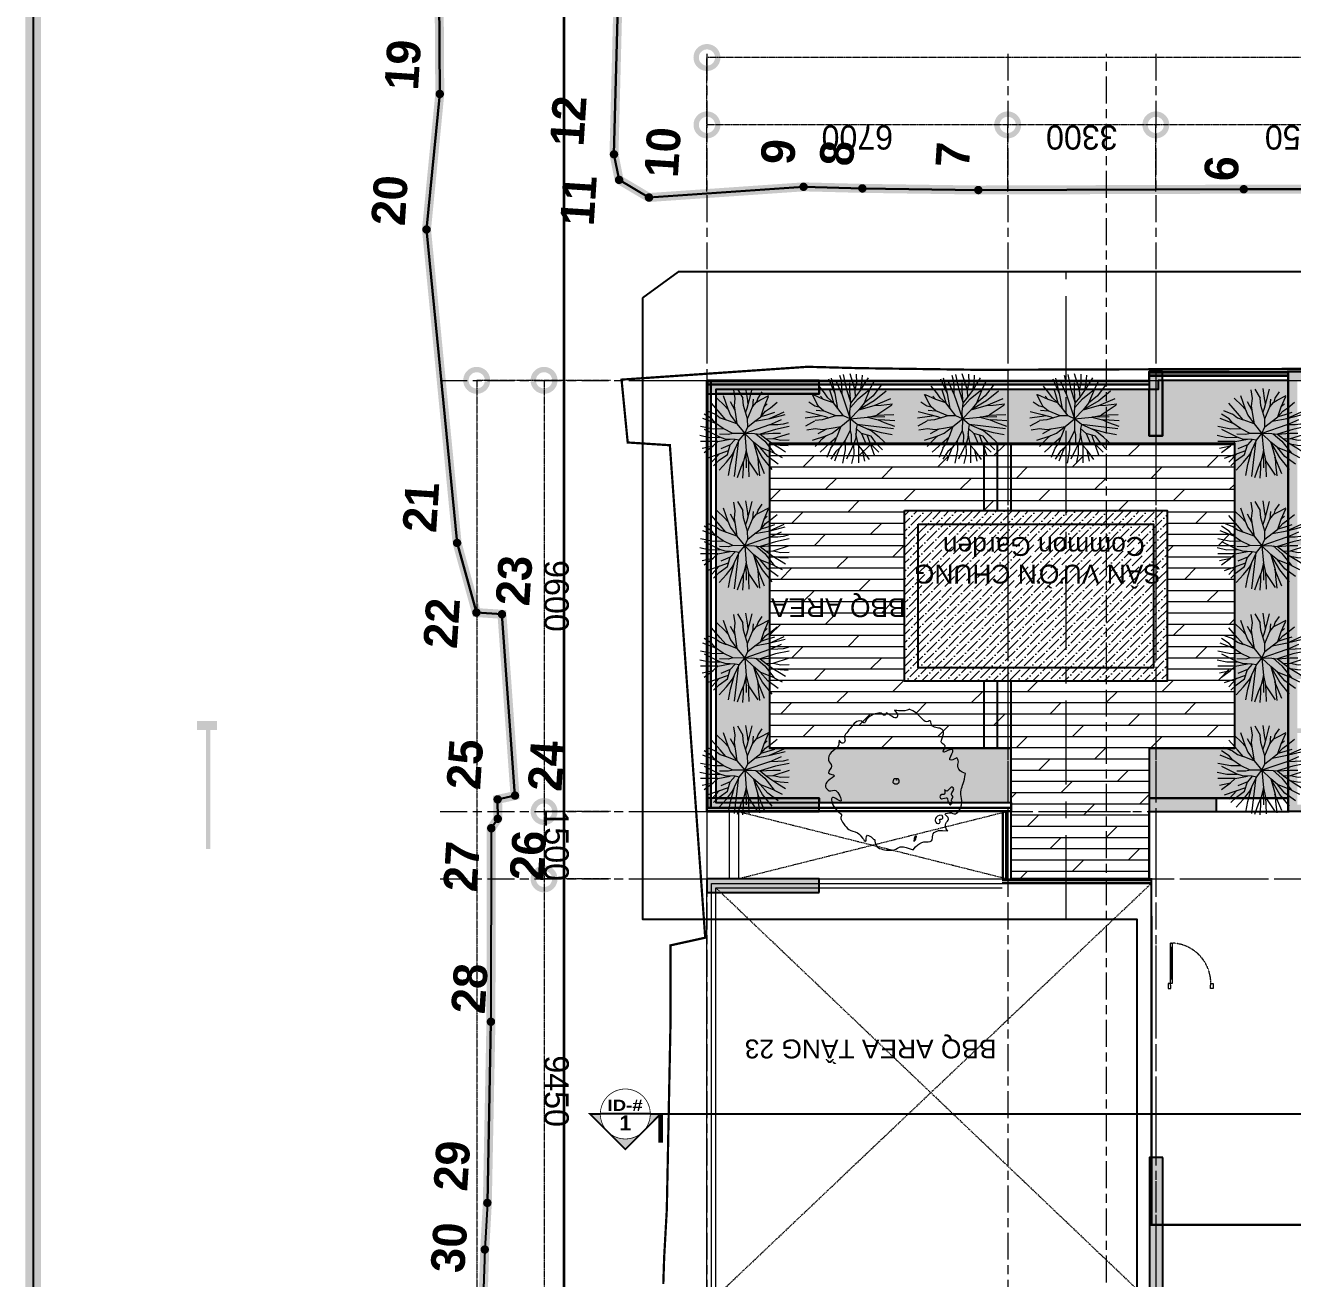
# Model space of a CAD drawing. Header units: millimetres. Extents: x -100356 to 314685, y 446 to 1273965.
# Drawn here: x 17056 to 45288, y 1116914 to 1144817 of the extents above; entities that cross this region are included whole.
import ezdxf
from ezdxf.enums import TextEntityAlignment as Align
from ezdxf.xclip import XClip

# ---------------------------------------------------------------- set-up
doc = ezdxf.new("R2010")
doc.units = ezdxf.units.MM
doc.header["$XCLIPFRAME"] = 2
for name, pattern in [('20180221 BF$0$Core - tb$0$HIDDEN', [0.375, 0.25, -0.125]), ('20180221 BF$0$DASHDOT', [1, 0.5, -0.25, 0, -0.25]), ('A1 - dp$0$HIDDEN', [0.375, 0.25, -0.125]), ('CENTER', [2, 1.25, -0.25, 0.25, -0.25]), ('CENTER2', [28.575, 19.05, -3.175, 3.175, -3.175]), ('Core - tb$0$HIDDEN', [0.375, 0.25, -0.125]), ('Dash', [6, 3, -3]), ('DASHED', [0.75, 0.5, -0.25]), ('DASHED2', [0.375, 0.25, -0.125]), ('HIDDEN', [0.375, 0.25, -0.125]), ('Kume - Grid Line', [10.5, 6, -1.25, 2, -1.25])]:
    doc.linetypes.add(name, pattern=pattern)
doc.layers.get('DEFPOINTS').update_dxf_attribs({"lineweight": 13})
for name, color, linetype, lineweight in [('$0$FURNITURE', 8, 'Continuous', 5), ('$0$TUONG 2', 2, 'Continuous', 35), ('20180221 BF$0$setback', 1, 'Continuous', 13), ('20180221 BF$0$TUONG 2', 2, 'Continuous', 25), ('@ color hatch', 7, 'Continuous', 13), ('A-_ANOT----_D', 7, 'Continuous', 5), ('A-_LNSP----_E', 7, 'Continuous', 9), ('A.Axis', 251, 'CENTER2', 13), ('A.Thin', 8, 'Continuous', 13), ('A1 - dp$0$A.Thin', 8, 'Continuous', 13), ('A1 - dp$0$TUONG 2', 2, 'Continuous', 25), ('Core - tb$0$CUA', 5, 'Continuous', 9), ('GJ', 1, 'Continuous', 13), ('Hatch-wall', 251, 'Continuous', 5), ('LC.HA', 250, 'Continuous', 9), ('LGI', 250, 'CENTER', 9), ('net thay', 137, 'Continuous', 15), ('TEXT', 6, 'Continuous', 20), ('TXT', 1, 'Continuous', 25)]:
    doc.layers.add(name, color=color, linetype=linetype, lineweight=lineweight)
for name, color, linetype in [('20180221 BF$0$10', 1, 'Continuous'), ('20180221 BF$0$sohieu_diem', 2, 'Continuous'), ('20180221 BF$0$TREE', 99, 'Continuous'), ('STR', 7, 'Continuous')]:
    doc.layers.add(name, color=color, linetype=linetype)
doc.layers.add('@area depoint', color=8, linetype='Continuous', lineweight=35, plot=False)
doc.styles.add('20180221 BF$0$VAPTIMN', font='VNI-Aptima-Bold.TTF')
doc.styles.add('ARIAL', font='Font - TrueType - Arial Bold.ttf')
doc.styles.add('Arial_4', font='Font - TrueType - Arial.ttf', dxfattribs={"width": 0.95, "height": 540})
doc.styles.add('arial_eng', font='ARIALNI.TTF')
doc.styles.add('PSDG - Title', font='seguisb_0.ttf', dxfattribs={"height": 2.5})
doc.styles.add('VnArial', font='Font - TrueType - Arial.ttf')
doc.dimstyles.new('A3_-_A4_1', dxfattribs={"dimscale": 304.8, "dimtxt": 550.940076, "dimasz": 3.149606, "dimexe": 0, "dimexo": 0.0625, "dimgap": 0, "dimtad": 1, "dimdec": 0, "dimzin": 0, "dimdsep": 46, "dimtxsty": 'Arial_4', "dimblk1": 'DOTSMALL', "dimblk2": 'DOTSMALL', "dimsah": 1, "dimcen": 0.09, "dimazin": 0, "dimtfac": 1, "dimtdec": 4, "dimtix": 1, "dimtmove": 0, "dimatfit": 3, "dimfxl": 4.92126, "dimfxlon": 1, "dimtvp": 1, "dimtolj": 1, "dimtzin": 0, "dimarcsym": 2})
doc.dimstyles.new('A3_-_A4_2', dxfattribs={"dimscale": 304.8, "dimtxt": 550.940076, "dimasz": 3.149606, "dimexe": 0, "dimexo": 0.0625, "dimgap": 0, "dimtad": 1, "dimdec": 0, "dimzin": 0, "dimdsep": 46, "dimtxsty": 'Arial_4', "dimblk1": 'DOTSMALL', "dimblk2": 'DOTSMALL', "dimsah": 1, "dimcen": 0.09, "dimazin": 0, "dimtfac": 1, "dimtdec": 4, "dimtix": 1, "dimtmove": 2, "dimatfit": 3, "dimfxl": 4.92126, "dimfxlon": 1, "dimtvp": 1, "dimtolj": 1, "dimtzin": 0, "dimarcsym": 2})

# ---------------------------------------------------------------- blocks, each defined once
blk = doc.blocks.new('VL2 - tb')
at = {"layer": 'Hatch-wall', "ltscale": 0.5}
h = blk.add_hatch(color=256, dxfattribs=at)
h.dxf.hatch_style = 1
h.paths.add_polyline_path([(9500, 175), (10120, 175)], flags=16)
h.paths.add_polyline_path([(9000, 6600), (8750, 6600), (8750, 6400), (8900, 6400), (8900, 5950), (9850, 5950), (9850, 3075), (9750, 3075), (9750, 2975), (9850, 2975), (9850, 2875), (9950, 2875), (9950, 2975), (10550, 2975), (10550, 3075), (9950, 3075), (9950, 5950), (10550, 5950), (10550, 6050), (9000, 6050)], flags=16)
h.paths.add_polyline_path([(6400, 6050), (6400, 2975), (8850, 2975), (8850, 3075), (6500, 3075), (6500, 6400), (6650, 6400), (6650, 6600), (6600, 6600), (6600, 9825), (6400, 9825), (6400, 8525), (6400, 8325)], flags=17)
h.paths.add_polyline_path([(3100, 9625), (2700, 9625), (2700, 9825), (3300, 9825), (3300, 8525), (4000, 8525), (4000, 8325), (3200, 8325), (3200, 5625), (3100, 5625)], flags=17)
h.paths.add_polyline_path([(100, 1875), (100, 1875), (100, 1375), (100, 1375)], flags=16)
edge = h.paths.add_edge_path()
edge.add_line((12250, 9625), (12250, 6050))
edge.add_line((12250, 6050), (11650, 6050))
edge.add_line((11650, 6050), (11650, 5950))
edge.add_line((11650, 5950), (12250, 5950))
edge.add_line((12250, 5950), (12250, 3075))
edge.add_line((12250, 3075), (11650, 3075))
edge.add_line((11650, 3075), (11650, 2975))
edge.add_line((11650, 2975), (12250, 2975))
edge.add_line((12250, 2975), (12250, 1875))
edge.add_line((12250, 1875), (11070, 1875))
edge.add_line((11070, 1875), (11070, 1775))
edge.add_line((11070, 1775), (12250, 1775))
edge.add_line((12250, 1775), (12250, 175))
edge.add_line((12250, 175), (10220, 175))
edge.add_line((10220, 175), (9400, 175))
edge.add_line((9400, 175), (8650, 175))
edge.add_line((8650, 175), (8650, 1775))
edge.add_line((8650, 1775), (10320, 1775))
edge.add_line((10320, 1775), (10320, 1875))
edge.add_line((10320, 1875), (9950, 1875))
edge.add_line((9950, 1875), (9950, 1975))
edge.add_line((9950, 1975), (9850, 1975))
edge.add_line((9850, 1975), (9850, 1875))
edge.add_line((9850, 1875), (7350, 1875))
edge.add_line((7350, 1875), (7350, 1775))
edge.add_line((7350, 1775), (8550, 1775))
edge.add_line((8550, 1775), (8550, 175))
edge.add_line((8550, 175), (6500, 175))
edge.add_line((6500, 175), (6500, 1775))
edge.add_line((6500, 1775), (6600, 1775))
edge.add_line((6600, 1775), (6600, 1875))
edge.add_line((6600, 1875), (6500, 1875))
edge.add_line((6500, 1875), (6400, 1875))
edge.add_line((6400, 1875), (6400, 175))
edge.add_line((6400, 175), (6300, 175))
edge.add_line((6300, 175), (6300, 25))
edge.add_line((6300, 25), (12450, 25))
edge.add_line((12450, 25), (12450, 9825))
edge.add_line((12450, 9825), (11600, 9825))
edge.add_line((11600, 9825), (11600, 9625))
edge.add_line((11600, 9625), (12250, 9625))
edge.add_line((8750, 6600), (8800, 6600))
edge.add_line((8800, 6600), (8800, 9825))
edge.add_line((8800, 9825), (9500, 9825))
edge.add_line((9500, 9825), (9500, 9625))
edge.add_line((9500, 9625), (9100, 9625))
edge.add_line((9100, 9625), (9100, 8325))
edge.add_line((9100, 8325), (9000, 8325))
edge.add_line((9000, 8325), (9000, 6900))
h.paths.add_polyline_path([(4500, 175), (4600, 175), (4600, 175), (4700, 175), (4700, 25), (-100, 25), (-100, 9825), (600, 9825), (600, 9625), (100, 9625), (100, 6325), (2200, 6325), (2200, 6125), (2100, 6125), (2100, 6225), (100, 6225), (100, 4625), (2100, 4625), (2100, 5375), (2200, 5375), (2200, 4625), (3100, 4625), (3100, 4725), (3200, 4725), (3200, 4525), (100, 4525), (100, 1975), (850, 1975), (850, 1875), (100, 1875), (100, 1275), (100, 1275), (100, 175), (1700, 175), (1700, 1875), (1600, 1875), (1600, 1975), (1800, 1975), (1800, 175), (4500, 175)])
h = blk.add_hatch(color=256, dxfattribs=at)
h.dxf.hatch_style = 1
h.paths.add_polyline_path([(12450, 9825), (11600, 9825), (11600, 9625), (12250, 9625), (12250, 6050), (11650, 6050), (11650, 5950), (12250, 5950), (12250, 3075), (11650, 3075), (11650, 2975), (12250, 2975), (12250, 1875), (11070, 1875), (11070, 1775), (12250, 1775), (12250, 175), (10220, 175), (9400, 175), (8650, 175), (8650, 1775), (10320, 1775), (10320, 1875), (9950, 1875), (9950, 1975), (9850, 1975), (9850, 1875), (7350, 1875), (7350, 1775), (8550, 1775), (8550, 175), (6500, 175), (6500, 1775), (6600, 1775), (6600, 1875), (6500, 1875), (6400, 1875), (6400, 175), (6000, 175), (6000, 25), (12450, 25)])
h.paths.add_polyline_path([(10120, 175), (9500, 175)], flags=16)
at = {"layer": 'A1 - dp$0$TUONG 2', "ltscale": 0.5}
blk.add_lwpolyline([(6000, 25), (12450, 25), (12450, 9825), (11600, 9825)], dxfattribs=at)
blk = doc.blocks.new('VL1 revised')
at = {"layer": 'Hatch-wall', "ltscale": 0.5}
h = blk.add_hatch(color=256, dxfattribs=at)
h.dxf.hatch_style = 1
edge = h.paths.add_edge_path()
edge.add_line((-39462, 25168), (-39810, 25168))
edge.add_line((-39810, 25168), (-39810, 24968))
edge.add_line((-39810, 24968), (-39610, 24968))
edge.add_line((-39610, 24968), (-39610, 22318))
edge.add_line((-39610, 22318), (-39510, 22318))
edge.add_line((-39510, 22318), (-39510, 24968))
edge.add_line((-39510, 24968), (-39362, 24968))
edge.add_line((-39362, 24968), (-39362, 25168))
edge.add_line((-39362, 25168), (-39460, 25168))
at = {"color": 1, "ltscale": 0.5, "style": 'arial_eng'}
blk.add_attdef('AC', (-10424, -1989, 0), '', height=300, rotation=0, dxfattribs=at)
blk = doc.blocks.new('*U15')
at = {"layer": '$0$FURNITURE'}
for p, q in [((0, 100), (1500, 100)), ((0, 75), (1500, 75)), ((0, 25), (1500, 25)), ((0, 0), (1500, 0))]:
    blk.add_line(p, q, dxfattribs=at)
blk = doc.blocks.new('_DotSmall')
at = {"color": 0, "linetype": 'ByBlock', "const_width": 0.5}
blk.add_lwpolyline([(-0.0625, 0, 1), (0.0625, 0, 1)], format="xyb", close=True, dxfattribs=at)
blk = doc.blocks.new('*D518')
at = {"layer": 'A.Axis', "color": 0, "lineweight": -2, "transparency": 16777216}
for p, q in [((25950, -15307), (25950, -16788)), ((32400, -15307), (32400, -16788)), ((25950, -16788), (32400, -16788))]:
    blk.add_line(p, q, dxfattribs=at)
at = {"layer": 'DEFPOINTS', "color": 0, "transparency": 16777216}
for p in [(25950, -15288), (32400, -15288), (32400, -16788)]:
    blk.add_point(p, dxfattribs=at)
at = {"layer": 'A.Axis', "color": 0, "lineweight": -2, "transparency": 16777216, "xscale": 960, "yscale": 960, "zscale": 960, "rotation": 180}
blk.add_blockref('_DotSmall', (25950, -16788), dxfattribs=at)
at = {"layer": 'A.Axis', "color": 0, "lineweight": -2, "transparency": 16777216, "xscale": 960, "yscale": 960, "zscale": 960}
blk.add_blockref('_DotSmall', (32400, -16788), dxfattribs=at)
at = {"layer": 'A.Axis', "color": 0, "transparency": 16777216, "insert": (29175, -16512), "char_height": 540, "attachment_point": 5, "style": 'Arial_4'}
blk.add_mtext('\\A1;6450', dxfattribs=at)
blk = doc.blocks.new('*D519')
at = {"layer": 'A.Axis', "color": 0, "lineweight": -2, "transparency": 16777216}
for p, q in [((32400, -15307), (32400, -16788)), ((35700, -15307), (35700, -16788)), ((32400, -16788), (35700, -16788))]:
    blk.add_line(p, q, dxfattribs=at)
at = {"layer": 'DEFPOINTS', "color": 0, "transparency": 16777216}
for p in [(32400, -15288), (35700, -15288), (35700, -16788)]:
    blk.add_point(p, dxfattribs=at)
at = {"layer": 'A.Axis', "color": 0, "lineweight": -2, "transparency": 16777216, "xscale": 960, "yscale": 960, "zscale": 960, "rotation": 180}
blk.add_blockref('_DotSmall', (32400, -16788), dxfattribs=at)
at = {"layer": 'A.Axis', "color": 0, "lineweight": -2, "transparency": 16777216, "xscale": 960, "yscale": 960, "zscale": 960}
blk.add_blockref('_DotSmall', (35700, -16788), dxfattribs=at)
at = {"layer": 'A.Axis', "color": 0, "transparency": 16777216, "insert": (34050, -16512), "char_height": 540, "attachment_point": 5, "style": 'Arial_4'}
blk.add_mtext('\\A1;3300', dxfattribs=at)
blk = doc.blocks.new('*D520')
at = {"layer": 'A.Axis', "color": 0, "lineweight": -2, "transparency": 16777216}
for p, q in [((35700, -15307), (35700, -16788)), ((42400, -15307), (42400, -16788)), ((35700, -16788), (42400, -16788))]:
    blk.add_line(p, q, dxfattribs=at)
at = {"layer": 'DEFPOINTS', "color": 0, "transparency": 16777216}
for p in [(35700, -15288), (42400, -15288), (42400, -16788)]:
    blk.add_point(p, dxfattribs=at)
at = {"layer": 'A.Axis', "color": 0, "lineweight": -2, "transparency": 16777216, "xscale": 960, "yscale": 960, "zscale": 960, "rotation": 180}
blk.add_blockref('_DotSmall', (35700, -16788), dxfattribs=at)
at = {"layer": 'A.Axis', "color": 0, "lineweight": -2, "transparency": 16777216, "xscale": 960, "yscale": 960, "zscale": 960}
blk.add_blockref('_DotSmall', (42400, -16788), dxfattribs=at)
at = {"layer": 'A.Axis', "color": 0, "transparency": 16777216, "insert": (39050, -16512), "char_height": 540, "attachment_point": 5, "style": 'Arial_4'}
blk.add_mtext('\\A1;6700', dxfattribs=at)
blk = doc.blocks.new('*D521')
at = {"layer": 'A.Axis', "color": 0, "lineweight": -2, "transparency": 16777216}
for p, q in [((44548, -1500), (46029, -1500)), ((46029, -11100), (46029, -1500)), ((44548, -11100), (46029, -11100))]:
    blk.add_line(p, q, dxfattribs=at)
at = {"layer": 'DEFPOINTS', "color": 0, "transparency": 16777216}
for p in [(44529, -1500), (46029, -1500), (44529, -11100)]:
    blk.add_point(p, dxfattribs=at)
at = {"layer": 'A.Axis', "color": 0, "lineweight": -2, "transparency": 16777216, "xscale": 960, "yscale": 960, "zscale": 960}
for p, rotation in [((46029, -1500), 90), ((46029, -11100), 270)]:
    blk.add_blockref('_DotSmall', p, dxfattribs=dict(at, rotation=rotation))
at = {"layer": 'A.Axis', "color": 0, "transparency": 16777216, "insert": (45753, -6300), "char_height": 540, "attachment_point": 5, "rotation": 90, "style": 'Arial_4'}
blk.add_mtext('\\A1;9600', dxfattribs=at)
blk = doc.blocks.new('*D522')
at = {"layer": 'A.Axis', "color": 0, "lineweight": -2, "transparency": 16777216}
for p, q in [((44548, 0), (46029, 0)), ((46029, -1500), (46029, 0)), ((44548, -1500), (46029, -1500))]:
    blk.add_line(p, q, dxfattribs=at)
at = {"layer": 'DEFPOINTS', "color": 0, "transparency": 16777216}
for p in [(44529, 0), (46029, 0), (44529, -1500)]:
    blk.add_point(p, dxfattribs=at)
at = {"layer": 'A.Axis', "color": 0, "lineweight": -2, "transparency": 16777216, "xscale": 960, "yscale": 960, "zscale": 960}
for p, rotation in [((46029, 0), 90), ((46029, -1500), 270)]:
    blk.add_blockref('_DotSmall', p, dxfattribs=dict(at, rotation=rotation))
at = {"layer": 'A.Axis', "color": 0, "transparency": 16777216, "insert": (45753, -750), "char_height": 540, "attachment_point": 5, "rotation": 90, "style": 'Arial_4'}
blk.add_mtext('\\A1;1500', dxfattribs=at)
blk = doc.blocks.new('*D523')
at = {"layer": 'A.Axis', "color": 0, "lineweight": -2, "transparency": 16777216}
for p, q in [((44548, 9450), (46029, 9450)), ((46029, 0), (46029, 9450)), ((44548, 0), (46029, 0))]:
    blk.add_line(p, q, dxfattribs=at)
at = {"layer": 'DEFPOINTS', "color": 0, "transparency": 16777216}
for p in [(44529, 9450), (46029, 9450), (44529, 0)]:
    blk.add_point(p, dxfattribs=at)
at = {"layer": 'A.Axis', "color": 0, "lineweight": -2, "transparency": 16777216, "xscale": 960, "yscale": 960, "zscale": 960}
for p, rotation in [((46029, 9450), 90), ((46029, 0), 270)]:
    blk.add_blockref('_DotSmall', p, dxfattribs=dict(at, rotation=rotation))
at = {"layer": 'A.Axis', "color": 0, "transparency": 16777216, "insert": (45753, 4725), "char_height": 540, "attachment_point": 5, "rotation": 90, "style": 'Arial_4'}
blk.add_mtext('\\A1;9450', dxfattribs=at)
blk = doc.blocks.new('*D535')
at = {"layer": 'A.Axis', "color": 0, "lineweight": -2, "transparency": 16777216}
for p, q in [((-5450, -16807), (-5450, -18288)), ((42400, -16807), (42400, -18288)), ((-5450, -18288), (42400, -18288))]:
    blk.add_line(p, q, dxfattribs=at)
at = {"layer": 'DEFPOINTS', "color": 0, "transparency": 16777216}
for p in [(-5450, -16788), (42400, -16788), (42400, -18288)]:
    blk.add_point(p, dxfattribs=at)
at = {"layer": 'A.Axis', "color": 0, "lineweight": -2, "transparency": 16777216, "xscale": 960, "yscale": 960, "zscale": 960, "rotation": 180}
blk.add_blockref('_DotSmall', (-5450, -18288), dxfattribs=at)
at = {"layer": 'A.Axis', "color": 0, "lineweight": -2, "transparency": 16777216, "xscale": 960, "yscale": 960, "zscale": 960}
blk.add_blockref('_DotSmall', (42400, -18288), dxfattribs=at)
at = {"layer": 'A.Axis', "color": 0, "transparency": 16777216, "insert": (18475, -18012), "char_height": 540, "attachment_point": 5, "style": 'Arial_4'}
blk.add_mtext('\\A1;47850', dxfattribs=at)
blk = doc.blocks.new('*D536')
at = {"layer": 'A.Axis', "color": 0, "lineweight": -2, "transparency": 16777216}
for p, q in [((46048, 31300), (47529, 31300)), ((47529, 31300), (47529, 14376)), ((47529, -11100), (47529, 12426)), ((46048, -11100), (47529, -11100))]:
    blk.add_line(p, q, dxfattribs=at)
at = {"layer": 'DEFPOINTS', "color": 0, "transparency": 16777216}
for p in [(46029, 31300), (47529, 31300), (46029, -11100)]:
    blk.add_point(p, dxfattribs=at)
at = {"layer": 'A.Axis', "color": 0, "lineweight": -2, "transparency": 16777216, "xscale": 960, "yscale": 960, "zscale": 960}
for p, rotation in [((47529, 31300), 90), ((47529, -11100), 270)]:
    blk.add_blockref('_DotSmall', p, dxfattribs=dict(at, rotation=rotation))
at = {"layer": 'A.Axis', "color": 0, "transparency": 16777216, "insert": (46828, 12426), "char_height": 540, "attachment_point": 1, "rotation": 90, "line_spacing_factor": 0.941778, "style": 'Arial_4'}
blk.add_mtext('\\A1;42400', dxfattribs=at)
blk = doc.blocks.new('SITE')
at = {"layer": 'GJ', "color": 2, "linetype": 'DASHED2', "ltscale": 200, "const_width": 50, "elevation": 0}
blk.add_lwpolyline([(-51659, 22285), (-51640, 22872), (-51581, 23937), (-51499, 28076), (-51496, 29824), (-50725, 29994), (-51513, 40959), (-52452, 41020), (-52589, 42419), (-48449, 42705), (-47306, 42675), (-44664, 42638), (-38719, 42656), (-35209, 42660), (-34096, 42671), (-29879, 42740), (-25970, 42804), (-21954, 42762), (-17825, 42748), (-8761, 42796), (-2287, 42908), (-2255, 42910), (-1186, 35377), (-1157, 8044)], dxfattribs=at)
blk = doc.blocks.new('*U432')
h = blk.add_hatch(color=256)
h.paths.add_polyline_path([(0, 7.86), (-3.93, 3.93, -0.198912), (0, 5.56, -0.198912), (3.93, 3.93)])
h.paths.add_polyline_path([(3.93, 3.93, -0.198912), (5.56, 0), (7.86, 0)])
h.paths.add_polyline_path([(-3.93, 3.93), (-7.86, 0), (-5.56, 0, -0.198912)])
at = {"color": 1}
blk.add_line((5.56, 0), (-5.56, 0), dxfattribs=at)
for points, const_width in [([(-5.56, 0), (-7.86, 0), (0, 7.86), (7.86, 0), (5.56, 0)], 0.397), ([(7.86, 6.35), (7.86, 0)], 1)]:
    blk.add_lwpolyline(points, dxfattribs=dict(const_width=const_width))
at = {"const_width": 0.167}
blk.add_lwpolyline([(-5.56, 0, -0.414214), (0, 5.56, -0.414214), (5.56, 0, -0.414214), (0, -5.56, -0.414214), (-5.56, 0, -1.041379)], format="xyb", dxfattribs=at)
at = {"linetype": 'DASHED', "ltscale": 2, "const_width": 0.1}
blk.add_lwpolyline([(5.56, 0), (7.86, 0)], dxfattribs=at)
at = {"color": 2, "style": 'PSDG - Title'}
blk.add_attdef('#', text='', height=2.38, dxfattribs=at).set_placement((0, 1.98), align=Align.MIDDLE_CENTER)
at = {"color": 2, "style": 'PSDG - Title', "width": 0.998746}
blk.add_attdef('A100', text='', height=2.38, dxfattribs=at).set_placement((-3.97, -3.18), (3.97, -3.18), align=Align.FIT)
blk = doc.blocks.new('SECTION SYMBOL')
at = {"layer": 'TXT', "linetype": '20180221 BF$0$Core - tb$0$HIDDEN', "ltscale": 300, "const_width": 50, "elevation": 0}
blk.add_lwpolyline([(19511, -10462), (-5470, -10462), (-5470, -5231), (-37733, -5231)], dxfattribs=at)
at = {"layer": 'TXT'}
ref = blk.add_blockref('*U432', (-38519, -5231, 0), dxfattribs=dict(at, xscale=-100, yscale=100, zscale=100, rotation=180))
ref.add_attrib('#', '1', dxfattribs={"layer": '0', "color": 2, "height": 333, "style": 'ARIAL'}).set_placement((-38519, -5431, 0), align=Align.MIDDLE_CENTER)
ref.add_attrib('A100', 'ID-#', dxfattribs={"layer": '0', "color": 2, "height": 250, "style": 'ARIAL', "width": 1.186702}).set_placement((-38916, -5163, 0), (-38133, -5163, 0), align=Align.FIT)
blk = doc.blocks.new('20180221 BF$0$hientrang')
at = {"layer": '20180221 BF$0$10', "color": 1}
for p, q in [((-48586, 108443, 0), (-61657, 107529, 0)), ((-64687, 107633, 0), (-71608, 106512, 0)), ((-61657, 107529, 0), (-64687, 107633, 0)), ((-71608, 106512, 0), (-73129, 105984, 0)), ((-73129, 105984, 0), (-73130, 105414, 0)), ((-77900, 105350, 0), (-82200, 105085, 0)), ((-77680, 105219, 0), (-77900, 105350, 0)), ((-73130, 105414, 0), (-77140, 104869, 0)), ((-82200, 105085, 0), (-86230, 104910, 0)), ((-77250, 105249, 0), (-77680, 105219, 0)), ((-77140, 104869, 0), (-77250, 105249, 0)), ((-87270, 104902, 0), (-90121, 104815, 0)), ((-86230, 104910, 0), (-87270, 104902, 0)), ((-62752, 103571, 0), (-59442, 103696, 0)), ((-63663, 102732, 0), (-63312, 103421, 0)), ((-63312, 103421, 0), (-62752, 103571, 0)), ((-63208, 99311, 0), (-63663, 102732, 0)), ((-63159, 98001, 0), (-63208, 99311, 0)), ((-63032, 95421, 0), (-63159, 98001, 0)), ((-62640, 89520, 0), (-63032, 95421, 0)), ((-62414, 86030, 0), (-62640, 89520, 0))]:
    blk.add_line(p, q, dxfattribs=at)
at = {"layer": '20180221 BF$0$10', "color": 1, "linetype": 'Continuous'}
for p, q in [((-71608, 106512, 0), (-64687, 107633, 0)), ((-77900, 105350, 0), (-82200, 105085, 0)), ((-86230, 104910, 0), (-82200, 105085, 0)), ((-62640, 89520, 0), (-62414, 86030, 0))]:
    blk.add_line(p, q, dxfattribs=at)
at = {"layer": '20180221 BF$0$10', "color": 1, "linetype": 'Continuous', "elevation": 0}
for points in [[(-64687, 107633), (-61657, 107529), (-48586, 108443), (-41132, 109253)], [(-77900, 105350), (-77680, 105219), (-77250, 105249), (-77140, 104869), (-73130, 105414), (-73129, 105984), (-71608, 106512)], [(-86230, 104910), (-87270, 104902), (-90121, 104815)], [(-40123, 104992), (-59442, 103696), (-62752, 103571), (-63312, 103421), (-63663, 102732), (-63208, 99311)], [(-63208, 99311), (-63159, 98001), (-63032, 95421), (-62640, 89520)]]:
    blk.add_lwpolyline(points, dxfattribs=at)
at = {"layer": '20180221 BF$0$setback', "color": 1, "linetype": '20180221 BF$0$DASHDOT', "ltscale": 200, "const_width": 200, "elevation": 0}
for points in [[(-33314, 110103), (-41132, 109253), (-48586, 108443), (-61657, 107529), (-64687, 107633), (-71608, 106512), (-73129, 105984), (-73130, 105414), (-77140, 104869), (-77250, 105249), (-77680, 105219), (-77900, 105350), (-82200, 105085), (-86230, 104910), (-87270, 104902), (-90121, 104815)], [(-65904, 31044), (-70963, 47371), (-59640, 49717), (-60096, 53327), (-60608, 59668), (-61226, 68669), (-61471, 72759), (-61686, 76809), (-62001, 80760), (-62336, 84950), (-62414, 86030), (-62640, 89520), (-63032, 95421), (-63159, 98001), (-63208, 99311), (-63663, 102732), (-63312, 103421), (-62752, 103571), (-59442, 103696), (-40123, 104992), (-32510, 105502)]]:
    blk.add_lwpolyline(points, dxfattribs=at)
at = {"layer": '20180221 BF$0$sohieu_diem', "color": 3, "const_width": 93.8, "elevation": 0}
for points in [[(-64734, 107633, 1), (-64640, 107633, 1)], [(-61704, 107529, 1), (-61610, 107529, 1)], [(-71655, 106512, 1), (-71562, 106512, 1)], [(-73176, 105984, 1), (-73082, 105984, 1)], [(-77947, 105350, 1), (-77853, 105350, 1)], [(-77727, 105220, 1), (-77633, 105219, 1)], [(-77297, 105249, 1), (-77203, 105249, 1)], [(-73177, 105414, 1), (-73083, 105414, 1)], [(-82247, 105085, 1), (-82153, 105085, 1)], [(-87317, 104902, 1), (-87224, 104902, 1)], [(-86277, 104910, 1), (-86184, 104910, 1)], [(-77187, 104869, 1), (-77094, 104869, 1)], [(-62799, 103571, 1), (-62705, 103570, 1)], [(-63359, 103421, 1), (-63265, 103421, 1)], [(-63710, 102732, 1), (-63616, 102732, 1)], [(-63254, 99311, 1), (-63161, 99311, 1)], [(-63206, 98001, 1), (-63112, 98001, 1)], [(-63079, 95421, 1), (-62986, 95421, 1)], [(-62687, 89520, 1), (-62593, 89520, 1)]]:
    blk.add_lwpolyline(points, format="xyb", close=True, dxfattribs=at)
at = {"layer": '20180221 BF$0$sohieu_diem', "color": 3, "style": '20180221 BF$0$VAPTIMN'}
for s, p in [('20', (-64650, 108123, 0)), ('19', (-61620, 108019, 0)), ('21', (-71423, 106993, 0)), ('22', (-73972, 106368, 0)), ('27', (-79349, 105584, 0)), ('25', (-77076, 105653, 0)), ('30', (-87834, 105327, 0)), ('29', (-86014, 105376, 0)), ('28', (-82050, 105235, 0)), ('23', (-72922, 104819, 0)), ('26', (-79012, 104122, 0)), ('12', (-62633, 104260, 0)), ('24', (-76997, 103843, 0)), ('11', (-64386, 103922, 0)), ('10', (-63196, 102119, 0)), ('9', (-62742, 99550, 0)), ('8', (-62694, 98240, 0)), ('7', (-62567, 95660, 0)), ('6', (-62490, 89670, 0))]:
    blk.add_text(s, height=750, rotation=359.9273, dxfattribs=at).set_placement(p)
blk = doc.blocks.new('X-GRID')
at = {"layer": 'LGI', "ltscale": 1500}
for p, q in [((-8000, 49486.8), (-8000, -7272.6)), ((-10000, -7272.6), (-10000, 20900)), ((-6700, -7272.6), (-6700, 20900)), ((0, -7272.6), (0, 20900)), ((5008.8, 11100), (-57318.6, 11100)), ((5008.8, 9600), (-57318.6, 9600)), ((5008.8, 0), (-57318.6, 0))]:
    blk.add_line(p, q, dxfattribs=at)
blk = doc.blocks.new('f23 grid column')
at = {"layer": 'LC.HA'}
h = blk.add_hatch(color=256, dxfattribs=at)
h.dxf.hatch_style = 1
h.paths.add_polyline_path([(-34205, 10738), (-34205, 11038), (-36705, 11038), (-36705, 10738)])
h = blk.add_hatch(color=256, dxfattribs=at)
h.dxf.hatch_style = 1
h.paths.add_polyline_path([(-26555, 11238), (-26855, 11238), (-26855, 9803), (-26555, 9803)])
h = blk.add_hatch(color=256, dxfattribs=at)
h.dxf.hatch_style = 1
h.paths.add_polyline_path([(-34205, 1438), (-34205, 1738), (-36705, 1738), (-36705, 1438)])
h = blk.add_hatch(color=256, dxfattribs=at)
h.dxf.hatch_style = 1
h.paths.add_polyline_path([(-26855, 1738), (-26855, 1438), (-25355, 1438), (-25355, 1738)])
h = blk.add_hatch(color=256, dxfattribs=at)
h.dxf.hatch_style = 1
h.paths.add_polyline_path([(-34205, -362), (-34205, -62), (-36705, -62), (-36705, -362)])
h = blk.add_hatch(color=256, dxfattribs=at)
h.dxf.hatch_style = 1
h.paths.add_polyline_path([(-26548, -6261), (-26848, -6261), (-26848, -9662), (-26548, -9662)])
at = {"layer": 'STR', "ltscale": 1000, "elevation": 0}
for points in [[(-34205, 10738), (-34205, 11038), (-36705, 11038), (-36705, 10738)], [(-26555, 11238), (-26855, 11238), (-26855, 9803), (-26555, 9803)], [(-34205, 1438), (-34205, 1738), (-36705, 1738), (-36705, 1438)], [(-26855, 1738), (-26855, 1438), (-25355, 1438), (-25355, 1738)], [(-34205, -362), (-34205, -62), (-36705, -62), (-36705, -362)], [(-26548, -6261), (-26848, -6261), (-26848, -9662), (-26548, -9662)]]:
    blk.add_lwpolyline(points, close=True, dxfattribs=at)
at = {"rotation": 180}
blk.add_blockref('X-GRID', (-36705, 11038, 0), dxfattribs=at)
blk = doc.blocks.new('*U547')
blk.add_line((70, 100), (70, 800))
for points in [[(50, 0), (50, 900), (90, 900), (90, 0)], [(50, 100), (90, 100), (90, 800), (50, 800)], [(0, -110), (60, -110), (60, -40), (50, -40), (50, 0), (0, 0)], [(1000, -110), (940, -110), (940, -40), (950, -40), (950, 0), (1000, 0)]]:
    blk.add_lwpolyline(points, close=True)
at = {"linetype": 'Core - tb$0$HIDDEN'}
blk.add_arc((50, 0), 900, 360, 90, dxfattribs=at)
blk = doc.blocks.new('*U549')
at = {"layer": '$0$FURNITURE'}
for p, q in [((0, 100), (3325, 100)), ((0, 75), (3325, 75)), ((0, 25), (3325, 25)), ((0, 0), (3325, 0))]:
    blk.add_line(p, q, dxfattribs=at)
blk = doc.blocks.new('*U579')
at = {"layer": '$0$FURNITURE'}
for p, q in [((0, 100), (9500, 100)), ((0, 75), (9500, 75)), ((0, 25), (9500, 25)), ((0, 0), (9500, 0))]:
    blk.add_line(p, q, dxfattribs=at)
blk = doc.blocks.new('*U578')
at = {"layer": '$0$FURNITURE'}
for p, q in [((0, 100), (6775, 100)), ((0, 75), (6775, 75)), ((0, 25), (6775, 25)), ((0, 0), (6775, 0))]:
    blk.add_line(p, q, dxfattribs=at)
blk = doc.blocks.new('*U580')
at = {"layer": '$0$FURNITURE'}
for p, q in [((0, 100), (9847, 100)), ((0, 75), (9847, 75)), ((0, 25), (9847, 25)), ((0, 0), (9847, 0))]:
    blk.add_line(p, q, dxfattribs=at)
blk = doc.blocks.new('*U581')
at = {"layer": '$0$FURNITURE'}
for p, q in [((0, 100), (3097, 100)), ((0, 75), (3097, 75)), ((0, 25), (3097, 25)), ((0, 0), (3097, 0))]:
    blk.add_line(p, q, dxfattribs=at)
blk = doc.blocks.new('110_植栽_中_高木 - 落葉1_φ4000_H5500-1445069-IDEA-4th Storey - Detail')
at = {"color": 139}
for p, q in [((-667, 1111), (-958, 1760)), ((-670, 1129), (-838, 1808)), ((-472, 1941), (-408, 1715)), ((-408, 1715), (-389, 1474)), ((-306, 1976), (-181, 1368)), ((224, 1272), (-5, 2000)), ((298, 1613), (285, 1980)), ((518, 1586), (541, 1934)), ((641, 1557), (813, 1820)), ((-1147, 1149), (-1389, 1451)), ((-989, 932), (-1147, 1149)), ((-934, 1324), (-819, 978)), ((-379, 1110), (-615, 1645)), ((-389, 1474), (-379, 1110)), ((-181, 1368), (30, 691)), ((-10, 1257), (-10, 1592)), ((30, 691), (-10, 1257)), ((224, 1272), (298, 1613)), ((242, 956), (224, 1272)), ((242, 956), (459, 1252)), ((348, 890), (879, 1317)), ((459, 1252), (518, 1586)), ((459, 1252), (641, 1557)), ((879, 1317), (625, 696)), ((879, 1317), (1065, 1665)), ((1364, 1487), (1021, 1024)), ((1602, 1227), (1074, 790)), ((-1850, 759), (-1578, 578)), ((-1482, 672), (-1685, 1077)), ((-1182, 862), (-1640, 1059)), ((-1570, 578), (-1398, 529)), ((-1399, 530), (-1482, 672)), ((-1182, 862), (-1319, 1008)), ((-743, 713), (-1182, 862)), ((-743, 713), (-989, 932)), ((-819, 978), (-743, 713)), ((-546, 458), (-743, 713)), ((-546, 458), (-670, 1129)), ((-379, 1110), (0, 0)), ((-10, 303), (30, 691)), ((10, 497), (348, 890)), ((30, 691), (242, 956)), ((1074, 790), (384, 396)), ((625, 696), (384, 396)), ((384, 396), (1064, 582)), ((1021, 1024), (625, 696)), ((1796, 880), (1057, 580)), ((1064, 582), (1374, 607)), ((1855, 599), (1188, 159)), ((1374, 607), (1887, 662)), ((-2000, 33), (-1462, 119)), ((-1974, 319), (-1451, 187)), ((-1522, 376), (-1182, 348)), ((-1453, 121), (-1278, 144)), ((-1451, 187), (-1104, 101)), ((-1182, 348), (-1399, 530)), ((-645, 125), (-1245, -52)), ((-645, 125), (-1182, 348)), ((-1104, 101), (-945, 37)), ((-295, 133), (-645, 125)), ((-295, 133), (-546, 458)), ((-423, -352), (0, 0)), ((0, 0), (-295, 133)), ((0, 0), (-10, 303)), ((0, 0), (-5, -527)), ((384, 396), (0, 0)), ((0, 0), (773, 64)), ((305, -251), (0, 0)), ((773, 64), (1206, 162)), ((1538, 78), (773, 64)), ((773, 64), (1241, -50)), ((1206, 162), (1516, 167)), ((1516, 167), (1939, 182)), ((-1975, -315), (-1571, -88)), ((-1938, -494), (-1560, -440)), ((-1245, -52), (-1564, -80)), ((-1560, -440), (-1235, -475)), ((-1423, -653), (-1041, -445)), ((-1235, -475), (-846, -416)), ((-846, -416), (-423, -352)), ((-807, -637), (-423, -352)), ((-423, -352), (-610, -834)), ((-5, -527), (-217, -960)), ((-5, -527), (44, -720)), ((268, -432), (248, -870)), ((305, -251), (268, -432)), ((268, -432), (508, -651)), ((1923, -449), (303, -262)), ((743, -453), (305, -251)), ((1389, -632), (743, -453)), ((935, -541), (743, -453)), ((1284, -817), (935, -541)), ((1534, -57), (1241, -50)), ((1241, -50), (1512, -168)), ((1512, -168), (1971, -338)), ((1984, -88), (1545, -58)), ((-1683, -957), (-1092, -755)), ((-1567, -1243), (-1244, -895)), ((-905, -1095), (-1342, -1483)), ((-1244, -895), (-1077, -745)), ((-1092, -755), (-807, -637)), ((-610, -834), (-905, -1095)), ((-867, -1310), (-703, -1095)), ((-703, -1095), (-608, -832)), ((-217, -960), (-458, -1297)), ((-207, -1385), (-217, -960)), ((44, -720), (39, -1126)), ((165, -1101), (52, -1342)), ((248, -870), (165, -1101)), ((175, -1573), (165, -1101)), ((365, -1191), (258, -651)), ((931, -773), (508, -651)), ((508, -651), (685, -1070)), ((1097, -1672), (762, -724)), ((1278, -1483), (902, -1122)), ((1191, -1135), (931, -773)), ((1640, -1145), (1284, -817)), ((1865, -721), (1389, -632)), ((-1024, -1718), (-864, -1308)), ((-645, -1459), (-866, -1803)), ((-682, -1880), (-458, -1297)), ((-458, -1297), (-645, -1459)), ((-321, -1974), (-207, -1385)), ((52, -1342), (-170, -1795)), ((76, -1999), (175, -1573)), ((365, -1191), (365, -1967)), ((552, -1405), (365, -1191)), ((659, -1888), (552, -1405)), ((855, -1808), (552, -1405)), ((1438, -1391), (1191, -1135))]:
    blk.add_line(p, q, dxfattribs=at)
blk = doc.blocks.new('*U713')
at = {"layer": 'A-_LNSP----_E', "xscale": 0.5, "yscale": 0.5, "zscale": 0.5}
blk.add_blockref('110_植栽_中_高木 - 落葉1_φ4000_H5500-1445069-IDEA-4th Storey - Detail', (4, 0), dxfattribs=at)
blk = doc.blocks.new('*U714')
at = {"layer": 'net thay', "color": 0, "linetype": 'ByBlock', "lineweight": -2}
for p in [(0, 0), (2500, 0), (5000, 0), (7500, 0)]:
    blk.add_blockref('*U713', p, dxfattribs=at)
blk = doc.blocks.new('*U715')
at = {"layer": 'A-_LNSP----_E', "xscale": 0.5, "yscale": 0.5, "zscale": 0.5}
blk.add_blockref('110_植栽_中_高木 - 落葉1_φ4000_H5500-1445069-IDEA-4th Storey - Detail', (4, 0), dxfattribs=at)
blk = doc.blocks.new('*U716')
at = {"layer": 'net thay', "color": 0, "linetype": 'ByBlock', "lineweight": -2}
for p in [(0, 0), (2500, 0), (5000, 0), (7500, 0)]:
    blk.add_blockref('*U715', p, dxfattribs=at)
blk = doc.blocks.new('*U717')
at = {"layer": 'A-_LNSP----_E', "xscale": 0.5, "yscale": 0.5, "zscale": 0.5}
blk.add_blockref('110_植栽_中_高木 - 落葉1_φ4000_H5500-1445069-IDEA-4th Storey - Detail', (4, 0), dxfattribs=at)
blk = doc.blocks.new('*U718')
at = {"layer": 'net thay', "color": 0, "linetype": 'ByBlock', "lineweight": -2}
for p in [(0, 0), (2500, 0), (5000, 0)]:
    blk.add_blockref('*U717', p, dxfattribs=at)
blk = doc.blocks.new('110_植栽_中_高木 - 落葉2_φ4000_H4000-V1-IDEA-4th Storey - Detail')
at = {"color": 139}
blk.add_circle((0, 0), 4.08, dxfattribs=at)
for points, knots in [([(-283, 1867), (-364, 1738), (-353, 1947), (-886, 1742), (-859, 1487), (-1060, 1785), (-1417, 1251), (-1467, 1237), (-1417, 1053), (-1541, 982), (-1616, 1190), (-1585, 895), (-1844, 796), (-1947, 520), (-1727, 399), (-2013, 159), (-1607, 150), (-1928, 1), (-2015, -187), (-1846, -357), (-1675, -186), (-1427, -771), (-1865, -322), (-1794, -774), (-1479, -976), (-1595, -1042), (-1468, -1224), (-1319, -1437), (-1075, -1399), (-798, -1871), (-888, -1449), (-676, -1603), (-634, -1663), (-593, -1641), (-621, -1912), (-150, -1972), (9, -1930), (130, -1810), (466, -1945)], [0, 0, 0, 0, 0.255111, 0.538578, 0.862832, 1.206627, 1.494434, 1.736401, 1.841605, 1.993384, 2.173912, 2.391073, 2.628129, 2.852957, 3.104276, 3.38611, 3.695868, 3.960125, 4.178948, 4.367045, 4.672268, 5.083494, 5.553944, 5.952736, 6.216509, 6.41577, 6.584038, 6.783094, 7.071256, 7.406292, 7.745465, 7.955039, 8.059442, 8.166956, 8.384196, 8.633564, 8.85516, 9.045667, 9.045667, 9.045667, 9.045667]), ([(366, 1971), (182, 1885), (-188, 1991), (84, 1851), (-17, 1664), (-148, 1794), (-283, 1867)], [0, 0, 0, 0, 0.2443081, 0.491201, 0.6832633, 0.8338532, 0.8338532, 0.8338532, 0.8338532]), ([(1917, 183), (1639, 268), (1766, 511), (1663, 629), (1706, 615), (1383, 480), (1624, 843), (1513, 874), (1212, 702), (1439, 1010), (1164, 992), (1349, 1295), (1272, 1442), (1077, 1450), (952, 1529), (942, 1722), (817, 1496), (605, 1868), (367, 1966)], [0, 0, 0, 0, 0.195476, 0.324608, 0.474171, 0.699293, 0.943023, 1.185823, 1.41419, 1.686135, 1.960294, 2.176068, 2.370095, 2.507984, 2.653028, 2.815093, 3.053051, 3.308651, 3.308651, 3.308651, 3.308651]), ([(47, 45), (72, -49), (47, -117), (-14, -117), (-94, -110), (-111, -49), (-64, 45)], [0, 0, 0, 0, 0.0629879, 0.121669, 0.1776779, 0.2456984, 0.2456984, 0.2456984, 0.2456984]), ([(1426, -1424), (1281, -1228), (1586, -1070), (1240, -940), (1552, -893), (1654, -988), (1823, -730), (1816, -532), (1763, -281), (1883, -56), (1917, 183)], [0, 0, 0, 0, 0.26027, 0.540278, 0.764833, 0.972926, 1.148736, 1.356568, 1.549553, 1.754398, 1.754398, 1.754398, 1.754398]), ([(1490, -698), (1559, -629), (1571, -617), (1496, -573), (1610, -471), (1478, -386), (1636, -267), (1521, -143), (1401, -381), (1312, -193), (1378, -451), (1193, -361), (1203, -587), (1457, -421), (1406, -611), (1497, -703)], [0, 0, 0, 0, 0.055452, 0.126072, 0.234669, 0.373642, 0.516899, 0.690211, 0.86627, 1.068926, 1.254739, 1.445579, 1.646529, 1.845214, 2.017236, 2.017236, 2.017236, 2.017236]), ([(1254, -975), (1148, -975), (1061, -1082), (1079, -1182), (1147, -1230), (1242, -1175), (1169, -1077), (1251, -1099), (1308, -1066), (1265, -975)], [0, 0, 0, 0, 0.0945575, 0.1827386, 0.2632309, 0.3491582, 0.4355774, 0.509879, 0.5784122, 0.5784122, 0.5784122, 0.5784122]), ([(466, -1945), (640, -1695), (944, -1742), (1024, -1662), (988, -1361), (1415, -1413)], [0, 0, 0, 0, 0.1982275, 0.3960165, 0.6275646, 0.6275646, 0.6275646, 0.6275646]), ([(482, -1715), (538, -1658), (538, -1577), (578, -1554), (482, -1563), (482, -1709)], [0, 0, 0, 0, 0.0564309, 0.1171019, 0.1957221, 0.1957221, 0.1957221, 0.1957221])]:
    blk.add_open_spline(points, degree=3, knots=knots, dxfattribs=at)
blk.add_open_spline([(-64, 45), (47, 45)], degree=1, dxfattribs=at)
blk = doc.blocks.new('grid tower')
at = {"layer": 'A.Axis', "linetype": 'Kume - Grid Line', "lineweight": 9, "ltscale": 100}
for p, q in [((33501, 38386.8, 0), (33501, -18372.7, 0)), ((32399.8, -18372.7), (32399.8, 9799.9)), ((35699.8, -18372.7), (35699.8, 9799.9)), ((42399.8, -18372.7), (42399.8, 9799.9)), ((48341.2, -0.1), (-14918.8, -0.1)), ((48341.2, -1500.1), (-14918.8, -1500.1)), ((48341.2, -11100.1), (-14918.8, -11100.1))]:
    blk.add_line(p, q, dxfattribs=at)
at = {"layer": 'A.Axis'}
dim = blk.add_linear_dim(base=(47528.6, 31299.9), p1=(46028.6, -11100.1), p2=(46028.6, 31299.9), angle=90, dimstyle='A3_-_A4_2', override={"dimpost": '<>', "dimfxl": 42399.999999}, dxfattribs=at)
dim.commit()
dim.dimension.update_dxf_attribs({"geometry": '*D536', "text_midpoint": (47187.5, 13400.8), "dimtype": 128, "text_rotation": 90})
for base, p1, p2, override, picture, middle in [((46028.6, 9449.9), (44528.6, -0.1), (44528.6, 9449.9), {"dimpost": '<>', "dimfxl": 9450.001482}, '*D523', (45752.9, 4724.9)), ((46028.6, -0.1), (44528.6, -1500.1), (44528.6, -0.1), {"dimpost": '<>', "dimfxl": 1500}, '*D522', (45752.9, -750.1)), ((46028.6, -1500.1), (44528.6, -11100.1), (44528.6, -1500.1), {"dimpost": '<>', "dimfxl": 9600}, '*D521', (45752.9, -6300.1))]:
    dim = blk.add_linear_dim(base=base, p1=p1, p2=p2, angle=90, dimstyle='A3_-_A4_1', override=override, dxfattribs=at)
    dim.commit()
    dim.dimension.update_dxf_attribs({"geometry": picture, "text_midpoint": middle})
for base, p1, p2, override, picture, middle in [((32399.8, -16787.5), (25949.8, -15287.5), (32399.8, -15287.5), {"dimpost": '<>', "dimfxl": 6450}, '*D518', (29174.8, -16511.8)), ((35699.8, -16787.5), (32399.8, -15287.5), (35699.8, -15287.5), {"dimpost": '<>', "dimfxl": 3300}, '*D519', (34049.8, -16511.6)), ((42399.8, -16787.5), (35699.8, -15287.5), (42399.8, -15287.5), {"dimpost": '<>', "dimfxl": 6700}, '*D520', (39049.8, -16511.8)), ((42399.8, -18287.5), (-5450.2, -16787.5), (42399.8, -16787.5), {"dimpost": '<>', "dimfxl": 47849.999218}, '*D535', (18474.8, -18011.8))]:
    dim = blk.add_linear_dim(base=base, p1=p1, p2=p2, dimstyle='A3_-_A4_1', override=override, dxfattribs=at)
    dim.commit()
    dim.dimension.update_dxf_attribs({"geometry": picture, "text_midpoint": middle})

msp = doc.modelspace()

# ---------------------------------------------------------------- hatches: boundary and pattern name
at = {"layer": '@ color hatch', "ltscale": 0.5}
h = msp.add_hatch(dxfattribs=at)
h.set_pattern_fill('CROSS', color=139, scale=300)
h.set_pattern_definition([(0, (403133.136, 611737.235), (75, 75), [37.5, -112.5]), (90, (403151.886, 611718.485), (-75, 75), [37.5, -112.5])])
h.paths.add_polyline_path([(39015.7, 1127513.6), (39015.7, 1128713.6), (33641.1, 1128713.6), (33643, 1135513.1), (43990.8, 1135513.1), (43990.8, 1128713.6), (42091.3, 1128714.5), (42090.9, 1127613.6), (45190.8, 1127613.6), (45190.8, 1136913.6), (42390.9, 1136913.6), (42390.9, 1135678.4), (42093.2, 1135678.4), (42093.4, 1136710.8), (34740.9, 1136710.8), (34740.9, 1136613.6), (32441.1, 1136613.6), (32441.1, 1127613.6), (34741.1, 1127613.6), (34741.1, 1127513.6)])
h = msp.add_hatch(dxfattribs=at)
h.set_pattern_fill('ANSI36', color=157, scale=1000)
h.set_pattern_definition([(45, (403133.14, 611737.23), (66.29126, 243.067956), [312.5, -62.5, 0, -62.5])])
h.paths.add_polyline_path([(36642.6, 1134013.1), (42490.8, 1134013.1), (42490.8, 1130214.3), (36642.6, 1130214.3)])
at = {"layer": 'Hatch-wall', "ltscale": 0.5}
h = msp.add_hatch(dxfattribs=at)
h.set_pattern_fill('DOLMIT', color=256, scale=1000)
h.set_pattern_definition([(0, (403133.14, 611737.23), (0, 250), []), (45, (403133.14, 611737.2), (-500, 500), [353.5534, -707.1068])])
h.paths.add_polyline_path([(33641.1, 1128713.6), (33641.1, 1135513.1), (43990.8, 1135513.1), (43990.8, 1128713.6), (42091.3, 1128714.5), (42091.3, 1125813.5), (39015.7, 1125813.5), (39015.7, 1128713.6)])
h.paths.add_polyline_path([(36642.6, 1130214.3), (36642.6, 1134013.1), (42490.8, 1134013.1), (42490.8, 1130214.3)])

# ---------------------------------------------------------------- linework, layer by layer
at = {"layer": '$0$FURNITURE', "elevation": 0}
msp.add_lwpolyline([(32740.7, 1125813.5), (32740.7, 1127313.5), (32940.7, 1127313.5), (32940.7, 1125813.5)], close=True, dxfattribs=at)
at = {"color": 3, "linetype": 'Dash', "ltscale": 30, "const_width": 50, "elevation": 0}
msp.add_lwpolyline([(46565.9, 1118110.6), (43615.9, 1118110.6), (43615.9, 1118110.3), (43615.9, 1118110.3), (43615.9, 1118110.3), (42141.9, 1118111), (42140.9, 1125810.5), (42091.3, 1125810.5), (42091.3, 1127310.5), (45190.8, 1127310.5), (45190.8, 1136910.5), (45190.8, 1136910.8), (45190.8, 1137110.8), (48840.3, 1137110.5)], dxfattribs=at)
at = {"layer": '20180221 BF$0$TUONG 2', "ltscale": 0.5, "elevation": 0}
for points in [[(45190.8, 1136910.8), (42290.9, 1136910.8), (42290.9, 1136710.7), (32441.1, 1136713.5), (32441.1, 1127513.6), (39015.7, 1127513.6), (39015.7, 1127313.6), (32241.1, 1127313.6), (32241.1, 1136913.5), (42090.9, 1136910.8), (42090.9, 1137110.8), (45190.8, 1137110.8)], [(38415.7, 1134012.5), (38415.7, 1135513.1)], [(38715.7, 1134012.5), (38715.7, 1135513.1)], [(39015.7, 1134012.5), (39015.7, 1135513.1)], [(38415.7, 1128713.6), (38415.7, 1130214.3)], [(38715.7, 1128713.6), (38715.7, 1130214.3)], [(39015.7, 1128713.6), (39015.7, 1130214.3)]]:
    msp.add_lwpolyline(points, dxfattribs=at)
for points in [[(39015.7, 1127513.6), (39015.7, 1128713.6), (33641.1, 1128713.6), (33643, 1135513.1), (43990.8, 1135513.1), (43990.8, 1128713.6), (42091.3, 1128714.5), (42090.9, 1127613.6), (45190.8, 1127613.6), (45190.8, 1127613.6), (45190.8, 1136913.6), (42390.9, 1136913.6), (42390.9, 1135678.4), (42093.2, 1135678.4), (42093.4, 1136710.8), (34740.9, 1136710.8), (34740.9, 1136613.6), (32441.1, 1136613.6), (32441.1, 1127613.6), (34741.1, 1127613.6), (34741.1, 1127513.6)], [(33641.1, 1128713.6), (33641.1, 1135513.1), (43990.8, 1135513.1), (43990.8, 1128713.6), (42091.3, 1128714.5), (42091.3, 1125813.5), (39015.7, 1125813.5), (39015.7, 1128713.6)], [(36642.6, 1134013.1), (42490.8, 1134013.1), (42490.8, 1130214.3), (36642.6, 1130214.3)], [(36942.6, 1133713.1), (42190.8, 1133713.1), (42190.8, 1130514.3), (36942.6, 1130514.3)], [(42090.9, 1127313.6), (45190.8, 1127313.6), (45190.8, 1127613.6), (42090.9, 1127613.6)]]:
    msp.add_lwpolyline(points, close=True, dxfattribs=at)
at = {"layer": '@area depoint', "ltscale": 0.5, "elevation": 0}
msp.add_lwpolyline([(29051.7, 1079400.2), (88451.7, 1079400.2), (88451.7, 1163400.2), (29051.7, 1163400.2)], close=True, dxfattribs=at)
at = {"layer": 'A.Thin', "linetype": 'HIDDEN', "ltscale": 100}
for p, q in [((32940.7, 1127313.5, 0), (38940.7, 1125813.5, 0)), ((38940.7, 1127313.5, 0), (32940.7, 1125813.5, 0))]:
    msp.add_line(p, q, dxfattribs=at)
at = {"layer": 'A1 - dp$0$A.Thin', "linetype": 'A1 - dp$0$HIDDEN', "ltscale": 100, "elevation": 0}
for points in [[(42140.9, 1125713.5), (32440.9, 1116513.6)], [(32440.9, 1125613.6), (42098.1, 1116413.6)]]:
    msp.add_lwpolyline(points, dxfattribs=at)
at = {"layer": 'DEFPOINTS', "const_width": 345.1, "elevation": 0}
msp.add_lwpolyline([(17228.7, 1072229.2), (17228.7, 1173010.9), (159772.7, 1173010.9), (159772.7, 1072229.2)], close=True, dxfattribs=at)
at = {"layer": 'Hatch-wall', "ltscale": 0.5, "elevation": 0}
for points in [[(42398.1, 1116213.6), (32240.9, 1116213.6), (32240.9, 1125813.6), (38815.7, 1125813.5)], [(42398.1, 1116313.6), (32340.9, 1116313.6), (32340.9, 1125713.6), (38815.7, 1125713.5)], [(42398.1, 1116413.6), (32440.9, 1116413.6), (32440.9, 1125613.6), (38815.7, 1125613.5)]]:
    msp.add_lwpolyline(points, dxfattribs=at)

# ---------------------------------------------------------------- block references
at = {"layer": '$0$TUONG 2', "xscale": -1}
for name, p, rotation in [('*U579', (32240.9, 1127413.6, 0), 270), ('*U580', (32243.5, 1136912.6, 0), 180), ('*U581', (42093.5, 1137109.7, 0), 180), ('*U578', (32240.9, 1127413.6, 0), 180), ('*U549', (38815.7, 1125813.5, 0), 180)]:
    msp.add_blockref(name, p, dxfattribs=dict(at, rotation=rotation))
at = {"layer": '$0$TUONG 2', "rotation": 270}
msp.add_blockref('*U15', (38815.7, 1127313.5, 0), dxfattribs=at)
ref = msp.add_blockref('f23 grid column', (68945.9, 1125875.2, 0))
XClip(ref).set_block_clipping_path([(-38143.7990276038, 12874.2728585252), (-38143.7990276038, -960.9112009969), (-27130.5599544233, -960.9112009969), (-27130.5599544233, -10223.7739877296), (-20127.121006076, -10223.7739877296), (-20127.121006076, -3944.1828265036), (-7256.2687176054, -3944.1828265036), (-7256.2687176054, -19155.9551603594), (-20848.1462950006, -19155.9551603594), (-20848.1462950006, -33200.2410861016), (15642.2695581813, -33200.2410861016), (15642.2695581813, 13456.019038944), (-37345.1452426936, 13456.0190389439)])
at = {"layer": '20180221 BF$0$TREE'}
ref = msp.add_blockref('20180221 BF$0$hientrang', (137502.3, 1198021.5, 0), dxfattribs=dict(at, rotation=86.37342821610302))
XClip(ref).set_block_clipping_path([(-133148.1755428242, 112075.9558377523), (-124131.7889780848, -30182.5877385634), (-23551.8986045148, -23807.8059542924), (-32568.2851692542, 118450.7376220233)])
at = {"layer": 'A-_ANOT----_D', "rotation": 180}
msp.add_blockref('grid tower', (74640.7, 1125813.5, 0), dxfattribs=at)
at = {"layer": 'A1 - dp$0$TUONG 2', "xscale": -1}
msp.add_blockref('VL2 - tb', (57640.8, 1127288.5, 0), dxfattribs=at)
at = {"layer": 'A1 - dp$0$TUONG 2'}
msp.add_blockref('VL1 revised', (60690.8, 1104163.3, 0), dxfattribs=at)
at = {"layer": 'Core - tb$0$CUA'}
msp.add_blockref('*U547', (42515.9, 1123485.6, 0), dxfattribs=at)
at = {"layer": 'GJ'}
msp.add_blockref('SITE', (82927, 1094510.4, 0), dxfattribs=at)
at = {"layer": 'net thay', "ltscale": 0.5}
msp.add_blockref('*U718', (35427.4, 1136059.1, 0), dxfattribs=at)
at = {"layer": 'net thay', "ltscale": 0.5, "rotation": 270}
for name, p in [('*U714', (33081.5, 1135735.3, 0)), ('*U716', (44604.9, 1135735.3, 0))]:
    msp.add_blockref(name, p, dxfattribs=at)
at = {"layer": 'net thay', "ltscale": 0.5, "xscale": 0.8, "yscale": 0.8, "zscale": 0.8}
msp.add_blockref('110_植栽_中_高木 - 落葉2_φ4000_H4000-V1-IDEA-4th Storey - Detail', (36465, 1128015.5), dxfattribs=at)
at = {"layer": 'TEXT'}
msp.add_blockref('SECTION SYMBOL', (68940.9, 1125810.5, 0), dxfattribs=at)

# ---------------------------------------------------------------- texts
at = {"layer": 'TEXT', "style": 'VnArial'}
for s, p in [('Common Garden', (41996.7, 1133425, 0)), ('SÂN VƯỜN CHUNG', (42352.4, 1132809.3, 0)), ('BBQ AREA', (36665.9, 1132062.8, 0)), ('BBQ AREA TẦNG 23', (38691.4, 1122237.7, 0))]:
    msp.add_text(s, height=420, rotation=180, dxfattribs=at).set_placement(p)

doc.saveas('drawing.dxf')
